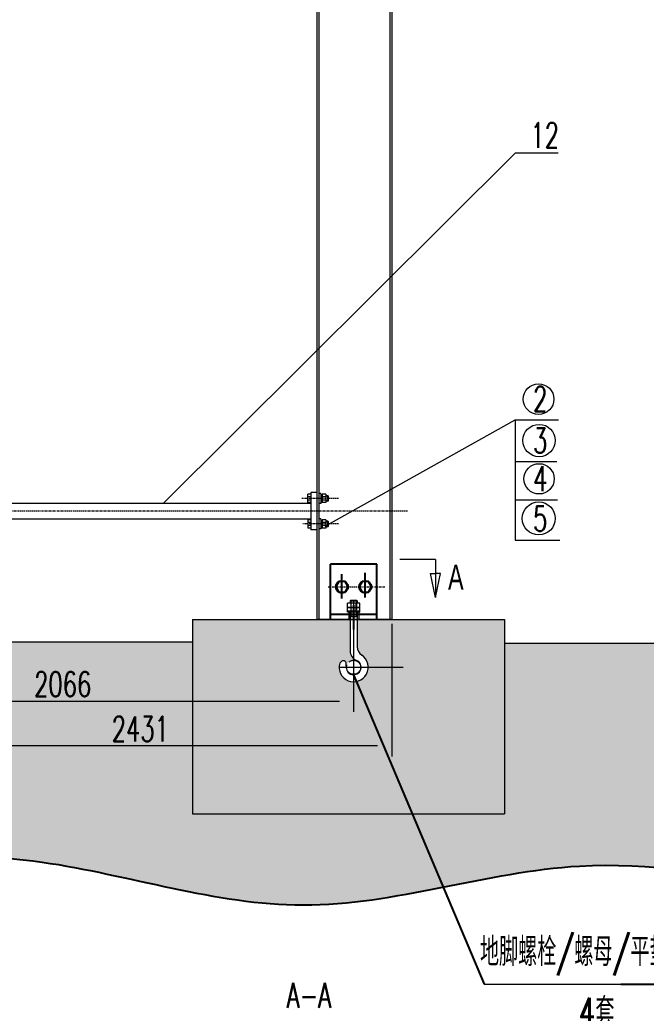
# Model space of a CAD drawing. Header units: millimetres. Extents: x 3265 to 3871, y 967 to 1387.
# Drawn here: x 3391.6 to 3479.6, y 1164 to 1303.4 of the extents above; entities that cross this region are included whole.
import ezdxf

# ---------------------------------------------------------------- set-up
doc = ezdxf.new("R2010")
doc.units = ezdxf.units.MM
doc.linetypes.add('CENTERX2', pattern=[4, 2.5, -0.5, 0.5, -0.5])
for name, color, linetype, lineweight, true_color in [('1', 1, 'Continuous', 18, 0xff0000), ('2', 2, 'Continuous', 18, 0xffff00), ('3', 3, 'CENTERX2', 18, 0x00ff00)]:
    doc.layers.add(name, color=color, linetype=linetype, lineweight=lineweight, true_color=true_color)
doc.layers.add('5剖面线层', color=2, linetype='Continuous')
doc.layers.add('LAYER3', color=3, linetype='Continuous')
doc.layers.add('LAYER1', color=1, linetype='Continuous', lineweight=25)
doc.styles.add('HZ', font='txt.shx', dxfattribs={"width": 0.67, "bigfont": 'hztxt.shx'})
doc.styles.get("Standard").update_dxf_attribs({"font": 'arial.ttf'})

msp = doc.modelspace()

# ---------------------------------------------------------------- hatches: boundary and pattern name
at = {"layer": '2', "ltscale": 0.5}
h = msp.add_hatch(dxfattribs=at)
h.set_pattern_fill('AR-CONC', color=256, style=0)
h.set_pattern_definition([(50, (9342.016, 4107.308), (7.172602, -0.6275213), [0.75, -8.25]), (355, (9342.016, 4107.308), (-1.387513, 7.521921), [0.6, -6.6]), (100.4514, (9342.6135, 4107.2555), (5.785094, 6.8943954), [0.637402, -7.011421]), (46.1842, (9342.016, 4109.308), (10.67241, -1.65519), [1.125, -12.375]), (96.6356, (9342.905, 4109.17), (9.346627, 9.741179), [0.956103, -10.51713]), (351.1842, (9342.016, 4109.308), (9.34662, 9.741186), [0.9, -9.9]), (21, (9343.016, 4108.808), (5.9690705, -4.026189), [0.75, -8.25]), (326, (9343.016, 4108.808), (2.433153, 7.2515005), [0.6, -6.6]), (71.4514, (9343.513, 4108.472), (8.402226, 3.225305), [0.637402, -7.011421]), (37.5, (9342.0158, 4107.3078), (0.1215986, 3.3289385), [0, -6.52, 0, -6.7, 0, -6.625]), (7.5, (9342.0158, 4107.3078), (2.6306954, 3.9441171), [0, -3.82, 0, -6.37, 0, -2.525]), (327.5, (9339.7858, 4107.3078), (5.3382244, -0.2255487), [0, -2.5, 0, -7.8, 0, -10.35]), (317.5, (9338.786, 4107.3078), (5.8318617, 1.0010498), [0, -3.25, 0, -5.18, 0, -7.35])])
h.paths.add_polyline_path([(3376.43613, 1219.26034), (3357.28214, 1219.26034), (3357.28214, 1215.41992, 0.249972623), (3357.92146, 1214.22104, -0.249972649), (3358.82297, 1212.53051, -1), (3354.7513, 1212.53051, -0.069389091), (3354.82897, 1213.08747), (3355.02407, 1213.30835, -0.690801534), (3355.74574, 1213.03527), (3355.93548, 1213.03527, -0.264888721), (3356.78714, 1213.52051), (3356.78714, 1213.74397, -0.216745131), (3356.29214, 1214.83222), (3356.29214, 1219.26034), (3344.45128, 1219.26034), (3332.02336, 1211.80643), (3332.02336, 1191.93772), (3376.43613, 1191.93772)])
h.paths.add_polyline_path([(3344.45128, 1219.26034), (3332.02336, 1219.26034), (3332.02336, 1211.80643)], flags=17)
h.paths.add_polyline_path([(3437.98231, 1214.83222), (3437.98231, 1219.26034), (3415.85062, 1219.26034), (3415.85062, 1191.93772), (3459.66622, 1191.93772), (3459.66622, 1219.26034), (3438.97231, 1219.26034), (3438.97231, 1215.41992, 0.249972623), (3439.61163, 1214.22104, -0.249972649), (3440.51314, 1212.53051, -1), (3436.44148, 1212.53051, -0.06938909), (3436.51914, 1213.08747), (3436.71424, 1213.30835, -0.690801534), (3437.43591, 1213.03527), (3437.62566, 1213.03527, -0.264888721), (3438.47731, 1213.52051), (3438.47731, 1213.74397, -0.216745131)])
h.paths.add_polyline_path([(3599.34376, 1219.17869), (3564.1514, 1219.17869), (3560.67137, 1223.49508), (3537.57305, 1223.49508), (3534.09301, 1219.17869), (3498.90065, 1219.17869), (3498.90065, 1191.85607), (3599.34376, 1191.85607)])
h.paths.add_polyline_path([(3545.61531, 1210.29408), (3553.22781, 1210.29408), (3553.22781, 1205.04408), (3545.61531, 1205.04408)], flags=24)
h.paths.add_polyline_path([(3545.12054, 1216.32306), (3553.12388, 1216.32306), (3553.12388, 1211.07306), (3545.12054, 1211.07306)], flags=24)
h.paths.add_polyline_path([(3545.77147, 1204.14252), (3554.16564, 1204.14252), (3554.16564, 1198.89252), (3545.77147, 1198.89252)], flags=24)
at = {"layer": '5剖面线层', "ltscale": 0.5}
h = msp.add_hatch(dxfattribs=at)
h.set_pattern_fill('AR-SAND', color=256, scale=2, style=0)
h.set_pattern_definition([(37.5, (9342.0158, 4107.3078), (-0.1259867, 3.8536475), [0, -3.04, 0, -3.4, 0, -3.25]), (7.5, (9342.016, 4107.308), (3.5395534, 5.644292), [0, -1.64, 0, -2.74, 0, -1.05]), (327.5, (9339.5558, 4107.3078), (6.2282837, 0.0113181), [0, -1, 0, -3.6, 0, -4.7]), (317.5, (9339.556, 4107.308), (6.012253, 1.755351), [0, -0.5, 0, -2.36, 0, -2.7])])
edge = h.paths.add_edge_path()
edge.add_line((3498.90065, 1215.92381), (3459.66622, 1215.92381))
edge.add_line((3459.66622, 1215.92381), (3459.66622, 1191.93772))
edge.add_line((3459.66622, 1191.93772), (3415.85062, 1191.93772))
edge.add_line((3415.85062, 1191.93772), (3415.85062, 1216.09534))
edge.add_line((3415.85062, 1216.09534), (3376.43613, 1216.09534))
edge.add_line((3376.43613, 1216.09534), (3376.43613, 1191.93772))
edge.add_line((3376.43613, 1191.93772), (3332.02336, 1191.93772))
edge.add_line((3332.02336, 1191.93772), (3332.02336, 1216.09534))
edge.add_line((3332.02336, 1216.09534), (3304.07079, 1216.09534))
edge.add_spline(control_points=[(3304.07079, 1216.09534), (3305.79759, 1200.2574), (3310.35113, 1172.97916), (3356.17243, 1184.45275), (3392.0234, 1188.55024), (3432.15127, 1174.65586), (3476.47359, 1190.98448), (3524.26425, 1172.10268), (3573.10952, 1185.94173), (3627.63086, 1165.83504), (3635.08766, 1200.85373), (3638.38053, 1212.32017), (3639.46231, 1216.01369)], knot_values=[4.602755796, 4.602755796, 4.602755796, 4.602755796, 43.368736076, 76.20375859, 120.559958585, 157.669847957, 196.858863459, 255.771322738, 298.745619956, 354.741491434, 379.093063844, 390.88268818, 390.88268818, 390.88268818, 390.88268818], degree=3, periodic=0)
edge.add_line((3639.46231, 1216.01369), (3599.34376, 1216.01369))
edge.add_line((3599.34376, 1216.01369), (3599.34376, 1191.85607))
edge.add_line((3599.34376, 1191.85607), (3498.90065, 1191.85607))
edge.add_line((3498.90065, 1191.85607), (3498.90065, 1215.92381))
h.paths.add_polyline_path([(3403.93805, 1206.50231), (3413.11388, 1206.50231), (3413.11388, 1201.25231), (3403.93805, 1201.25231)], flags=24)
h.paths.add_polyline_path([(3392.84889, 1212.77864), (3402.41555, 1212.77864), (3402.41555, 1207.52864), (3392.84889, 1207.52864)], flags=24)
h.paths.add_polyline_path([(3606.96689, 1205.99619), (3606.96689, 1211.26369), (3612.21689, 1211.26369), (3612.21689, 1205.99619)], flags=24)
h.paths.add_polyline_path([(3615.09641, 1201.90655), (3615.09641, 1209.12822), (3620.34641, 1209.12822), (3620.34641, 1201.90655)], flags=24)
h.paths.add_polyline_path([(3321.85764, 1208.91751), (3324.38931, 1208.91751), (3324.38931, 1214.16751), (3321.85764, 1214.16751)], flags=24)

# ---------------------------------------------------------------- linework, layer by layer
for p, q in [((3438.47731, 1211.48467), (3456.82353, 1168.03904)), ((3475.98657, 1168.03904), (3486.31334, 1168.03904))]:
    msp.add_line(p, q)
at = {"layer": '1', "ltscale": 0.1}
for p, q in [((3433.31139, 1307.40567), (3433.31139, 1219.26034)), ((3433.59824, 1307.40567), (3433.59824, 1219.26034)), ((3443.5423, 1307.40567), (3443.5423, 1219.26034)), ((3443.82915, 1307.40567), (3443.82915, 1219.26034)), ((3432.45084, 1236.83018), (3432.03079, 1236.83018)), ((3432.03079, 1235.65066), (3432.03079, 1236.83018)), ((3432.45084, 1236.46909), (3432.03079, 1236.46909)), ((3432.45084, 1236.01176), (3432.03079, 1236.01176)), ((3433.31139, 1237.07706), (3432.45084, 1237.07706)), ((3432.45084, 1237.07706), (3432.45084, 1231.81818)), ((3433.87673, 1236.95518), (3433.59824, 1236.95518)), ((3433.87673, 1236.95518), (3433.87673, 1235.53638)), ((3434.56328, 1236.83018), (3434.07191, 1236.83018)), ((3434.07191, 1236.83018), (3434.07191, 1235.65066)), ((3434.56328, 1236.46909), (3434.07191, 1236.46909)), ((3434.56328, 1236.01176), (3434.07191, 1236.01176)), ((3434.56328, 1236.83018), (3434.56328, 1235.65066)), ((3434.87096, 1236.62289), (3434.56328, 1236.62289)), ((3434.87096, 1235.85796), (3434.56328, 1235.85796)), ((3434.87096, 1235.85796), (3434.87096, 1236.62289)), ((3434.87096, 1236.62289), (3434.935, 1236.55388)), ((3434.87096, 1235.85796), (3434.935, 1235.92696)), ((3434.935, 1235.92696), (3434.935, 1236.55388)), ((3432.45084, 1235.54721), (3372.27138, 1235.54721)), ((3432.45084, 1235.65066), (3432.03079, 1235.65066)), ((3433.87673, 1235.53638), (3433.59824, 1235.53638)), ((3434.56328, 1235.65066), (3434.07191, 1235.65066)), ((3432.45084, 1233.34804), (3374.68472, 1233.34804)), ((3432.45084, 1233.24458), (3432.03079, 1233.24458)), ((3432.03079, 1233.24458), (3432.03079, 1232.06506)), ((3433.87673, 1233.37008), (3433.59824, 1233.37008)), ((3433.87673, 1233.37008), (3433.87673, 1231.95715)), ((3434.07191, 1233.24458), (3434.07191, 1232.06506)), ((3434.56328, 1233.24458), (3434.07191, 1233.24458)), ((3434.56328, 1233.24458), (3434.56328, 1232.06506)), ((3434.87096, 1233.03729), (3434.56328, 1233.03729)), ((3434.87096, 1233.03729), (3434.935, 1232.96828)), ((3434.87096, 1232.27236), (3434.87096, 1233.03729)), ((3432.45084, 1232.88349), (3432.03079, 1232.88349)), ((3432.45084, 1232.42616), (3432.03079, 1232.42616)), ((3432.45084, 1232.06506), (3432.03079, 1232.06506)), ((3433.31139, 1231.81818), (3432.45084, 1231.81818)), ((3433.87673, 1231.95715), (3433.59824, 1231.95715)), ((3434.56328, 1232.88349), (3434.07191, 1232.88349)), ((3434.56328, 1232.42616), (3434.07191, 1232.42616)), ((3434.56328, 1232.06506), (3434.07191, 1232.06506)), ((3434.87096, 1232.27236), (3434.56328, 1232.27236)), ((3434.87096, 1232.27236), (3434.935, 1232.34136)), ((3434.935, 1232.34136), (3434.935, 1232.96828)), ((3439.36094, 1221.51247), (3437.63985, 1221.51247)), ((3437.63985, 1220.91744), (3437.63985, 1221.51247)), ((3439.36094, 1221.51247), (3437.63985, 1221.51247)), ((3437.63985, 1220.91744), (3437.63985, 1221.51247)), ((3437.63985, 1220.26034), (3437.63985, 1220.9121)), ((3439.36094, 1220.9121), (3437.63985, 1220.9121)), ((3437.63985, 1220.31708), (3437.63985, 1220.9121)), ((3439.36094, 1220.9121), (3437.63985, 1220.9121)), ((3438.15534, 1220.91744), (3438.15534, 1221.51247)), ((3438.15534, 1220.91744), (3438.15534, 1221.51247)), ((3438.15534, 1220.43722), (3438.15534, 1220.9121)), ((3438.15534, 1220.43722), (3438.15534, 1220.9121)), ((3438.84545, 1220.91744), (3438.84545, 1221.51247)), ((3438.84545, 1220.91744), (3438.84545, 1221.51247)), ((3438.84545, 1220.43722), (3438.84545, 1220.9121)), ((3438.84545, 1220.43722), (3438.84545, 1220.9121)), ((3439.36094, 1220.89096), (3439.36094, 1221.51247)), ((3439.36094, 1220.89096), (3439.36094, 1221.51247)), ((3439.36094, 1220.26034), (3439.36094, 1220.9121)), ((3439.36094, 1220.2906), (3439.36094, 1220.9121)), ((3443.82915, 1219.26034), (3433.31139, 1219.26034)), ((3437.82896, 1220.26034), (3437.82896, 1219.26034)), ((3437.82896, 1219.95936), (3437.82896, 1219.26034)), ((3439.19443, 1220.26034), (3439.19443, 1219.26034)), ((3439.19443, 1219.92965), (3439.19443, 1219.26034))]:
    msp.add_line(p, q, dxfattribs=at)
at = {"layer": '1'}
for p, q in [((3433.87673, 1236.7876), (3434.07191, 1236.7876)), ((3434.07191, 1236.24042), (3433.87673, 1236.35346)), ((3433.87673, 1236.24042), (3434.07191, 1236.13166)), ((3433.87673, 1235.69324), (3434.07191, 1235.69324)), ((3433.87673, 1233.202), (3434.07191, 1233.202)), ((3434.07191, 1232.65482), (3433.87673, 1232.76786)), ((3433.87673, 1232.65482), (3434.07191, 1232.54606)), ((3433.87673, 1232.10764), (3434.07191, 1232.10764)), ((3437.98231, 1221.85639), (3438.06481, 1221.93889)), ((3437.98231, 1221.85639), (3438.06481, 1221.93889)), ((3438.06481, 1221.93889), (3438.88981, 1221.93889)), ((3438.06481, 1221.93889), (3438.88981, 1221.93889)), ((3438.97231, 1221.85639), (3438.88981, 1221.93889)), ((3438.97231, 1221.85639), (3438.88981, 1221.93889)), ((3437.65081, 1220.91211), (3439.36238, 1220.91211)), ((3437.65081, 1220.9121), (3439.36238, 1220.9121)), ((3437.98231, 1221.85639), (3438.97231, 1221.85639)), ((3437.98231, 1221.85639), (3437.98231, 1221.51247)), ((3437.98231, 1221.85639), (3438.97231, 1221.85639)), ((3437.98231, 1221.85639), (3437.98231, 1221.51247)), ((3438.97231, 1221.85639), (3438.97231, 1221.51247)), ((3438.97231, 1221.85639), (3438.97231, 1221.51247)), ((3415.85062, 1219.26034), (3415.85062, 1191.93772)), ((3437.65081, 1220.43722), (3439.36238, 1220.43722)), ((3439.36238, 1220.26034), (3437.65081, 1220.26034)), ((3439.36238, 1220.26034), (3437.65081, 1220.26034)), ((3437.98231, 1220.26034), (3437.98231, 1214.83222)), ((3437.98231, 1219.92965), (3437.98231, 1214.83222)), ((3437.98231, 1219.66433), (3438.97231, 1219.66433)), ((3438.97231, 1219.66433), (3437.98231, 1219.66433)), ((3437.98231, 1219.66433), (3438.97231, 1219.66433)), ((3438.97231, 1219.66433), (3437.98231, 1219.66433)), ((3438.97231, 1220.26034), (3438.97231, 1215.41992)), ((3438.97231, 1219.95936), (3438.97231, 1215.41992)), ((3459.66622, 1219.26034), (3459.66622, 1191.93772)), ((3436.51914, 1213.08747), (3436.71424, 1213.30835)), ((3436.51914, 1213.08747), (3436.71424, 1213.30835)), ((3437.43591, 1213.03527), (3437.44371, 1213.03527)), ((3437.43591, 1213.03527), (3437.44371, 1213.03527)), ((3437.44371, 1212.68998), (3437.44371, 1213.03527)), ((3437.44371, 1212.68998), (3437.44371, 1213.03527)), ((3436.69932, 1211.55311), (3436.69932, 1211.55311))]:
    msp.add_line(p, q, dxfattribs=at)
for centre, radius, start, end in [((3440.41606, 1215.41992), 1.44375, 180, 236.1390686), ((3440.41606, 1215.41992), 1.44375, 180, 236.1390686), ((3438.47731, 1212.53051), 2.03583, 164.1226472, 56.1390686), ((3438.47731, 1212.5305), 2.03583, 164.1226472, 56.1390686), ((3438.47731, 1212.53051), 1.04583, 171.2288776, 67.5989023), ((3438.47731, 1212.5305), 1.04583, 171.2288776, 67.5989023), ((3439.42606, 1214.83222), 1.44375, 180, 247.5989023), ((3439.42606, 1214.83222), 1.44375, 180, 247.5989023), ((3437.02341, 1213.03527), 0.4125, 0, 138.5471038), ((3437.02341, 1213.03527), 0.4125, 0, 138.5471038)]:
    msp.add_arc(centre, radius, start, end, dxfattribs=at)
at = {"layer": '2'}
for p, q in [((3411.75014, 1235.54721), (3461.22088, 1284.78247)), ((3461.22088, 1284.78247), (3467.22088, 1284.78247)), ((3434.49938, 1232.33437), (3461.14523, 1247.28003)), ((3461.14523, 1247.28003), (3467.24693, 1247.28003)), ((3461.14523, 1247.28003), (3461.14523, 1241.41287)), ((3461.14523, 1241.41287), (3467.01109, 1241.41287)), ((3461.14523, 1241.41287), (3461.14523, 1236.03437)), ((3461.14523, 1236.03437), (3467.12094, 1236.03437)), ((3461.14523, 1236.03437), (3461.14523, 1230.39713)), ((3461.14523, 1230.39713), (3467.45249, 1230.39713)), ((3449.99568, 1227.64376), (3449.99568, 1222.31426)), ((3449.99568, 1222.31426), (3449.29318, 1225.68026)), ((3449.29318, 1225.68026), (3449.99568, 1225.68026)), ((3449.99568, 1222.31426), (3450.69818, 1225.68026)), ((3450.69818, 1225.68026), (3449.99568, 1225.68026)), ((3438.06481, 1221.93889), (3438.06481, 1220.6141)), ((3438.06481, 1221.93889), (3438.06481, 1220.6141)), ((3438.88981, 1221.93889), (3438.88981, 1220.6141)), ((3438.88981, 1221.93889), (3438.88981, 1220.6141)), ((3438.47731, 1221.7193), (3438.47731, 1210.83134)), ((3438.47731, 1221.55631), (3438.47731, 1218.46033)), ((3438.47731, 1221.55631), (3438.47731, 1218.46033)), ((3438.47731, 1221.25353), (3438.47731, 1218.45914)), ((3438.06481, 1220.26034), (3438.06481, 1219.66433)), ((3438.06481, 1219.92965), (3438.06481, 1219.66433)), ((3438.88981, 1220.26034), (3438.88981, 1219.66433)), ((3438.88981, 1219.92965), (3438.88981, 1219.66433)), ((3443.82915, 1218.63534), (3443.82915, 1200.00231)), ((3438.47731, 1216.99849), (3438.47731, 1206.27864)), ((3436.44148, 1212.53051), (3445.43849, 1212.53051)), ((3358.78714, 1207.77864), (3436.47731, 1207.77864)), ((3441.82915, 1201.50231), (3343.32167, 1201.50231)), ((3456.82353, 1168.03904), (3475.98657, 1168.03904)), ((3463.88475, 1168.03904), (3468.3077, 1168.03904))]:
    msp.add_line(p, q, dxfattribs=at)
at = {"layer": '2', "ltscale": 0.1}
for p, q in [((3434.935, 1236.55629), (3434.56328, 1236.55629)), ((3434.935, 1235.92455), (3434.56328, 1235.92455)), ((3434.935, 1232.97069), (3434.56328, 1232.97069)), ((3434.935, 1232.33895), (3434.56328, 1232.33895))]:
    msp.add_line(p, q, dxfattribs=at)
at = {"layer": '2', "linetype": 'Continuous'}
msp.add_line((3449.99568, 1227.64376), (3444.98378, 1227.64376), dxfattribs=at)
at = {"layer": '2', "color": 1, "ltscale": 0.5}
for p, q in [((3415.85062, 1219.26034), (3459.66622, 1219.26034)), ((3376.43613, 1216.09534), (3415.85062, 1216.09534)), ((3459.66622, 1215.92381), (3498.90065, 1215.92381)), ((3415.85062, 1191.93772), (3459.66622, 1191.93772))]:
    msp.add_line(p, q, dxfattribs=at)
at = {"layer": '2'}
for centre, radius in [((3464.45013, 1250.18588), 2.15182), ((3464.52235, 1244.37245), 2.27233), ((3464.52235, 1238.99396), 2.12826), ((3464.4765, 1233.42891), 2.31564)]:
    msp.add_circle(centre, radius, dxfattribs=at)
for points in [[(3436.47731, 1208.11197), (3436.47731, 1207.4453), (3438.47731, 1207.77864)], [(3441.82915, 1201.83564), (3441.82915, 1201.16897), (3443.82915, 1201.50231)]]:
    msp.add_solid(points, dxfattribs=at)
at = {"layer": '3', "ltscale": 0.1}
for p, q in [((3436.33267, 1236.24042), (3431.18406, 1236.24042)), ((3446.0225, 1234.44762), (3343.8997, 1234.44762)), ((3436.33267, 1232.65482), (3431.33026, 1232.65482)), ((3434.89503, 1223.81851), (3442.8647, 1223.81851))]:
    msp.add_line(p, q, dxfattribs=at)
at = {"layer": '3'}
msp.add_line((3438.47731, 1221.7193), (3438.47731, 1210.83134), dxfattribs=at)
for centre in [(3438.47731, 1212.53051), (3438.47731, 1212.5305)]:
    msp.add_circle(centre, 0.99, dxfattribs=at)
at = {"layer": '5剖面线层', "ltscale": 0.5}
msp.add_open_spline([(3304.07079, 1216.09534), (3305.79759, 1200.2574), (3310.35113, 1172.97916), (3356.17243, 1184.45275), (3392.0234, 1188.55024), (3432.15127, 1174.65586), (3476.47359, 1190.98448), (3524.26425, 1172.10268), (3573.10952, 1185.94173), (3627.63086, 1165.83504), (3635.08766, 1200.85373), (3638.38053, 1212.32017), (3639.46231, 1216.01369)], degree=3, knots=[4.602755796, 4.602755796, 4.602755796, 4.602755796, 43.368736076, 76.20375859, 120.559958585, 157.669847957, 196.858863459, 255.771322738, 298.745619956, 354.741491434, 379.093063844, 390.88268818, 390.88268818, 390.88268818, 390.88268818], dxfattribs=at)
at = {"layer": 'LAYER1'}
for p, q in [((3435.22371, 1219.26034), (3435.22371, 1227.02164)), ((3441.73091, 1227.02164), (3435.22371, 1227.02164)), ((3441.73091, 1219.26034), (3441.73091, 1227.02164)), ((3441.73091, 1219.92965), (3435.22371, 1219.92965))]:
    msp.add_line(p, q, dxfattribs=at)
for points in [[(3435.98006, 1223.81851), (3436.41033, 1223.07325), (3437.27087, 1223.07325), (3437.70114, 1223.81851), (3437.27087, 1224.56376), (3436.41033, 1224.56376)], [(3439.25347, 1223.81851), (3439.68374, 1223.07325), (3440.54429, 1223.07325), (3440.97456, 1223.81851), (3440.54429, 1224.56376), (3439.68374, 1224.56376)]]:
    msp.add_lwpolyline(points, close=True, dxfattribs=at)
for centre in [(3436.8406, 1223.81851), (3440.11402, 1223.81851)]:
    msp.add_circle(centre, 0.86054, dxfattribs=at)
at = {"layer": 'LAYER3'}
for p, q in [((3436.8406, 1222.1842), (3436.8406, 1225.59757)), ((3440.11402, 1222.30757), (3440.11402, 1225.79459)), ((3438.47731, 1221.24047), (3438.47731, 1217.81758))]:
    msp.add_line(p, q, dxfattribs=at)

# ---------------------------------------------------------------- texts
at = {"layer": '2', "style": 'HZ', "width": 0.67}
for s, p in [('12', (3463.31057, 1285.49197)), ('2', (3463.6883, 1248.44825)), ('3', (3463.6883, 1242.63071)), ('4', (3463.6883, 1237.25221)), ('5', (3463.6883, 1231.65418)), ('A-A', (3429.08568, 1164.71651))]:
    msp.add_text(s, height=3.5, dxfattribs=at).set_placement(p)
at = {"layer": '2', "text_generation_flag": 2, "width": 0.67}
msp.add_text('A', height=3.5, dxfattribs=at).set_placement((3453.92718, 1223.43626))
at = {"layer": '2', "char_height": 3.5, "attachment_point": 5, "style": 'HZ'}
for s, insert in [('2066', (3397.63222, 1210.15364)), ('2431', (3408.52596, 1203.87731))]:
    msp.add_mtext(s, dxfattribs=dict(at, insert=insert))
at = {"layer": '2', "char_height": 4, "width": 48.6898571, "attachment_point": 7, "style": 'HZ'}
for s, insert in [('地脚螺栓/螺母/平垫 M27x400', (3456.22328, 1169.23808)), ('4套', (3470.13176, 1162.10843))]:
    msp.add_mtext(s, dxfattribs=dict(at, insert=insert))

doc.saveas('drawing.dxf')
